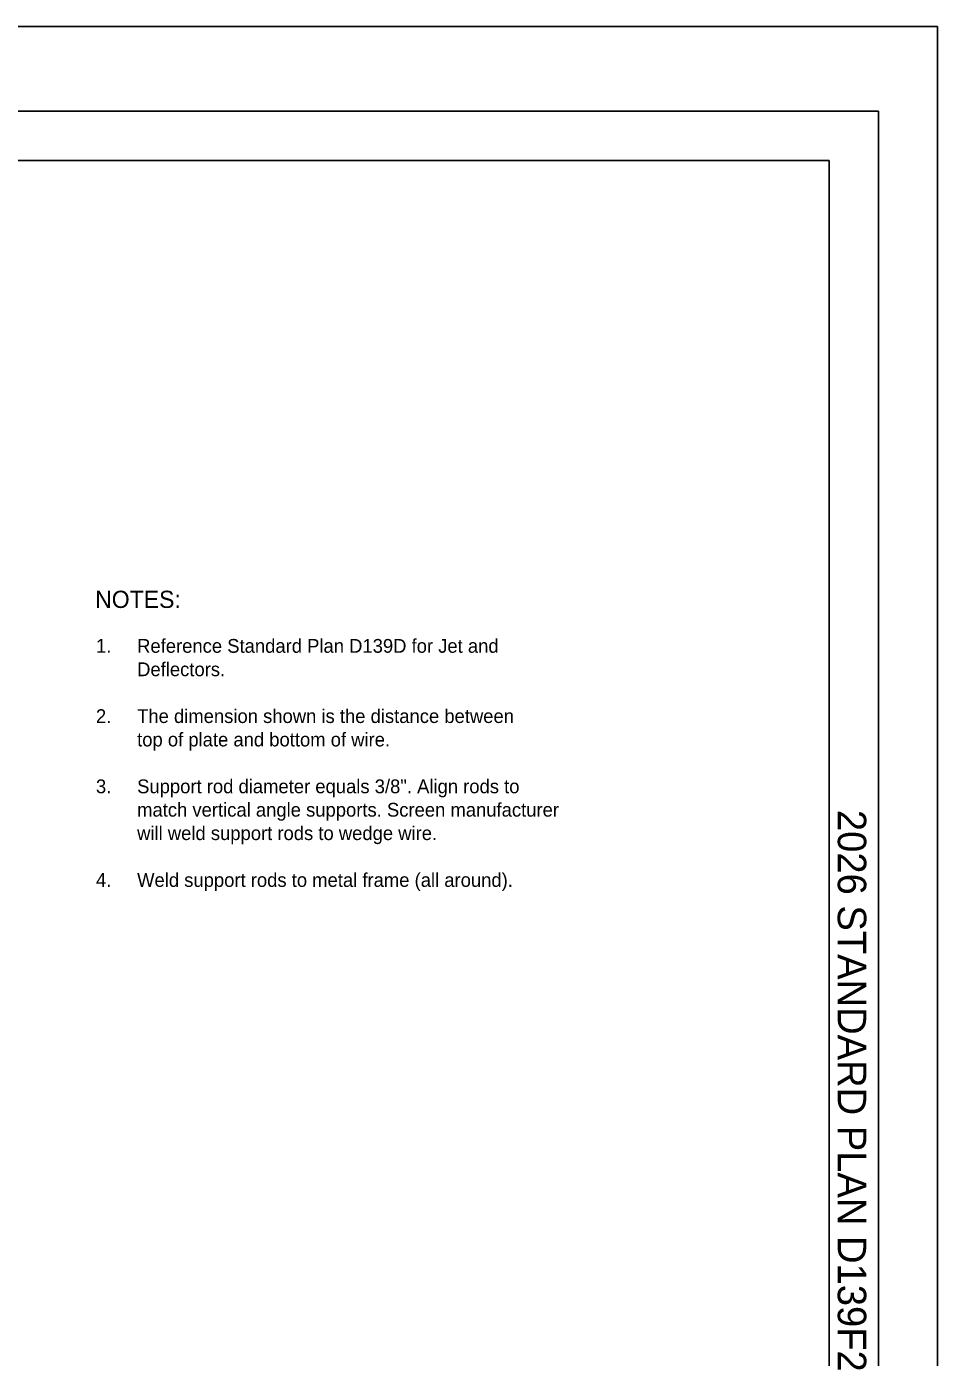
# Model space of a CAD drawing. Extents: x -893 to 867, y -474 to 712.
# Drawn here: x 404 to 867, y 36 to 712 of the extents above; entities that cross this region are included whole.
import ezdxf

# ---------------------------------------------------------------- set-up
doc = ezdxf.new("R2010")
doc.units = 0
for name, color, linetype in [('border_PLOTTING-ELEMENTS', 7, 'Continuous'), ('border_rw_22x34_Cut_Lines', 7, 'Continuous'), ('border_SHEET', 7, 'Continuous'), ('border_WITHIN-BORDER-anno', 7, 'Continuous'), ('df_DETAIL-anno', 7, 'Continuous')]:
    doc.layers.add(name, color=color, linetype=linetype)

msp = doc.modelspace()

# ---------------------------------------------------------------- linework, layer by layer
at = {"layer": 'border_PLOTTING-ELEMENTS'}
for points in [[(-893.45, -474.04), (866.55, -474.04), (866.55, 711.96), (-893.45, 711.96)], [(-863.45, 668.96), (836.55, 668.96), (836.55, -431.04), (-863.45, -431.04)]]:
    msp.add_lwpolyline(points, close=True, dxfattribs=at)
at = {"layer": 'border_rw_22x34_Cut_Lines'}
msp.add_lwpolyline([(-863.45, 668.96), (836.55, 668.96), (836.55, -431.04), (-863.45, -431.04)], close=True, dxfattribs=at)
at = {"layer": 'border_SHEET'}
for p, q in [((-813.45, 643.96), (811.55, 643.96)), ((811.55, 643.96), (811.55, -406.04))]:
    msp.add_line(p, q, dxfattribs=at)

# ---------------------------------------------------------------- texts
at = {"layer": 'border_WITHIN-BORDER-anno'}
msp.add_text('2026 STANDARD PLAN D139F2', height=14.5, rotation=270, dxfattribs=at).set_placement((815.92, 313.8))
at = {"layer": 'df_DETAIL-anno'}
for s, height, p in [('NOTES:', 8.75, (438.57, 416.46)), ('1.', 7, (438.99, 393.67)), ('Reference Standard Plan D139D for Jet and ', 7, (459.92, 393.67)), ('Deflectors.', 7, (459.92, 381.77)), ('The dimension shown is the distance between', 7, (459.92, 357.97)), ('2.', 7, (438.99, 357.97)), ('top of plate and bottom of wire.', 7, (459.92, 346.07)), ('3.', 7, (438.99, 322.27)), ('Support rod diameter equals 3/8". Align rods to', 7, (459.92, 322.27)), ('match vertical angle supports. Screen manufacturer', 7, (459.92, 310.37)), ('will weld support rods to wedge wire.', 7, (459.92, 298.47)), ('4. ', 7, (438.99, 274.67)), ('Weld support rods to metal frame (all around).', 7, (459.92, 274.67))]:
    msp.add_text(s, height=height, dxfattribs=at).set_placement(p)

doc.saveas('drawing.dxf')
